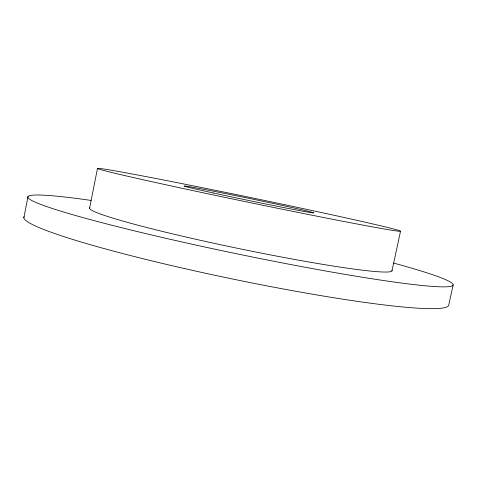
<?xml version="1.0" encoding="UTF-8"?>
<svg xmlns="http://www.w3.org/2000/svg" width="477" height="477" viewBox="0 0 477 477"><rect width="100%" height="100%" fill="white"/><g stroke="black" fill="none" stroke-linecap="round" stroke-linejoin="round"><path stroke-width="0.72" d="M23.85 217.816L28.024 196.488M89.575 208.36L97.481 168.506M391.987 270.847L400.537 231.226A154.769 2.534 11.7 0 0 175.19 182.274A154.769 2.534 11.7 0 0 171.273 185.947A154.769 2.534 11.7 0 0 400.537 231.226M453.15 284.966L448.708 305.202A216.934 18.174 11.7 0 1 229.169 278.3A216.934 18.174 11.7 0 1 24.094 216.665M393.501 263.036A217.178 13.344 11.7 0 1 388.755 281.287A217.178 13.344 11.7 0 1 88.549 219.128A217.178 13.344 11.7 0 1 91.107 200.423M391.915 270.226A154.429 9.361 11.7 0 1 239.985 248.809A154.429 9.361 11.7 0 1 89.754 207.787M213.422 193A66.118 1.067 11.7 0 0 313.699 212.915A66.118 1.067 11.7 0 0 220.094 192.493A66.118 1.067 11.7 0 0 213.422 193"/></g></svg>
